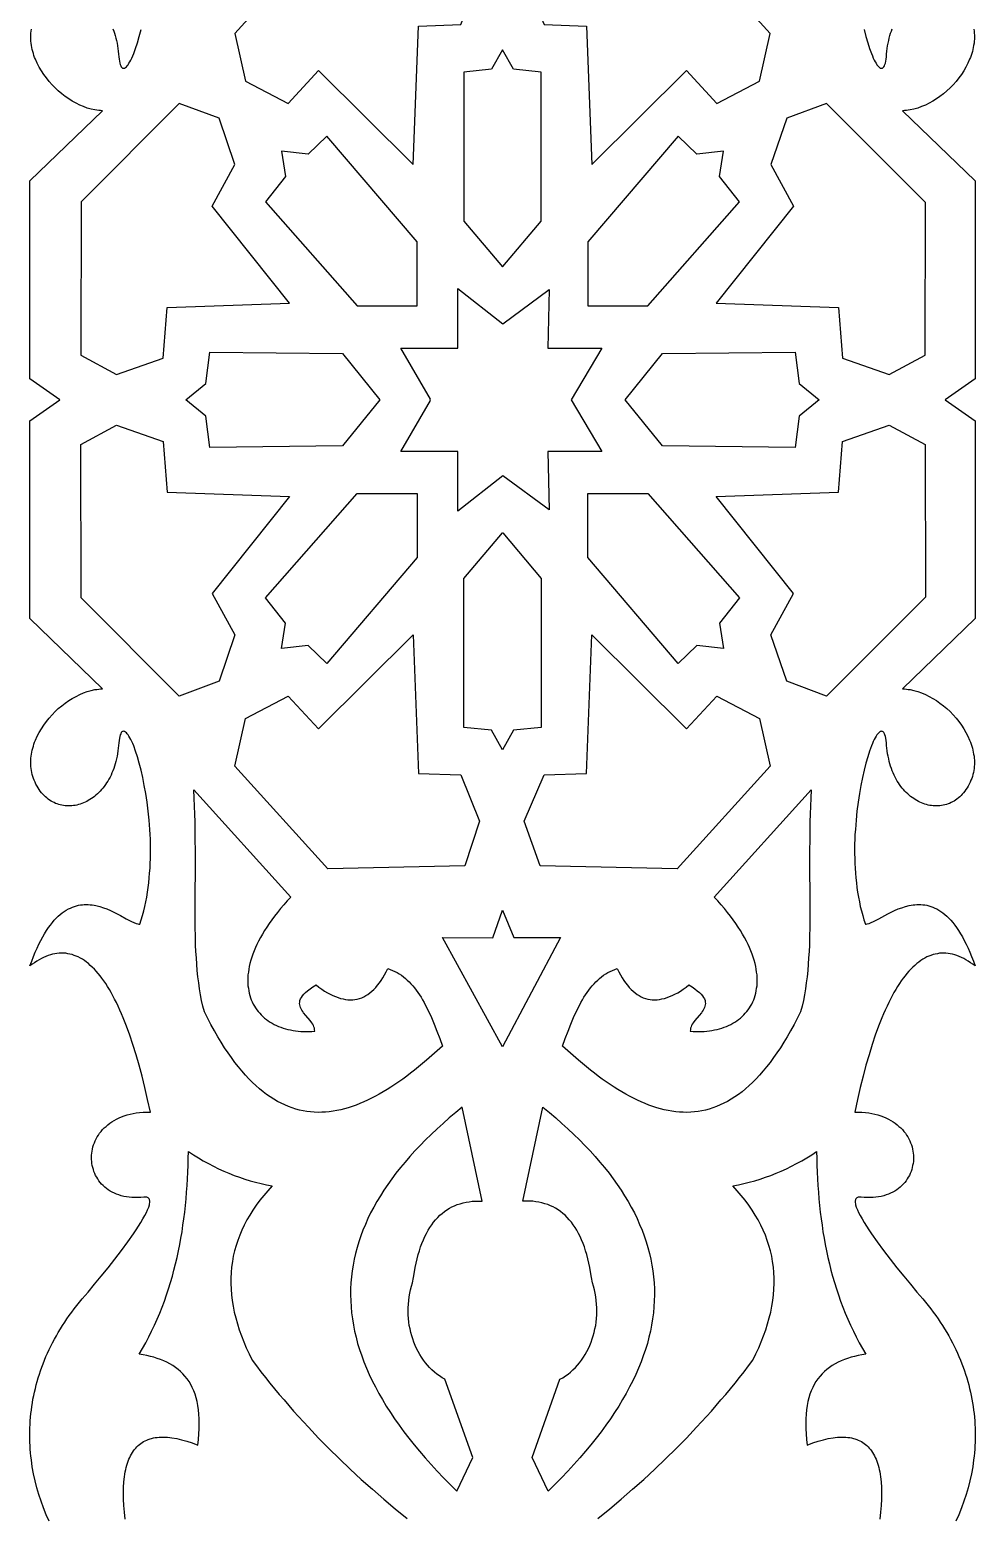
# Model space of a CAD drawing. Extents: x 205 to 285, y -198 to 197.
# Drawn here: x 205.2 to 285.2, y -94.6 to 31.3 of the extents above; entities that cross this region are included whole.
import ezdxf

# ---------------------------------------------------------------- set-up
doc = ezdxf.new("R2010")
doc.units = 0
doc.layers.add('LAYER_1', color=18, linetype='CONTINUOUS')

msp = doc.modelspace()

# ---------------------------------------------------------------- linework, layer by layer
at = {"layer": 'LAYER_1'}
for points in [[(241.66, 31.73), (243.22, 35.63), (242, 39.41), (230.41, 39.66), (222.54, 30.97), (223.44, 26.94), (227.04, 25.06), (229.62, 27.83), (237.61, 19.89), (238.06, 31.6)], [(247.01, 35.63), (248.69, 31.73), (252.29, 31.6), (252.74, 19.89), (260.73, 27.83), (263.31, 25.06), (266.91, 26.94), (267.81, 30.97), (259.94, 39.66), (248.35, 39.41)], [(241.89, 15.11), (245.18, 11.25), (245.19, 11.26), (248.46, 15.11), (248.46, 27.7), (246.1, 27.95), (245.17, 29.59), (244.25, 27.95), (241.89, 27.7)], [(216.8, 7.81), (227.15, 8.18), (220.62, 16.37), (222.54, 19.89), (221.19, 23.8), (217.81, 25.06), (209.52, 16.75), (209.49, 3.78), (212.52, 2.14), (216.46, 3.53)], [(263.26, 8.18), (273.61, 7.81), (273.95, 3.53), (277.89, 2.14), (280.93, 3.78), (280.96, 16.68), (272.6, 25.06), (269.23, 23.8), (267.88, 19.89), (269.79, 16.37)], [(232.89, 7.93), (237.95, 7.93), (237.95, 13.35), (230.3, 22.29), (228.72, 20.77), (226.47, 21.03), (226.81, 18.89), (225.12, 16.75)], [(252.4, 13.35), (252.4, 7.93), (257.46, 7.93), (265.23, 16.75), (263.54, 18.89), (263.88, 21.03), (261.63, 20.77), (260.05, 22.29)], [(239.06, 0), (239.08, 0.05), (236.56, 4.37), (241.4, 4.37), (241.4, 9.42), (245.2, 6.43), (249.11, 9.31), (249, 4.37), (253.58, 4.37), (250.98, 0), (253.58, -4.37), (249, -4.38), (249.11, -9.32), (245.2, -6.44), (241.4, -9.42), (241.4, -4.37), (236.56, -4.37), (239.08, -0.05)], [(218.37, 0), (220.06, 1.38), (220.4, 4.03), (231.65, 3.9), (234.8, 0), (231.65, -3.91), (220.4, -4.03), (220.06, -1.39)], [(255.55, 0), (258.7, 3.9), (269.95, 4.03), (270.29, 1.38), (271.98, 0), (270.29, -1.39), (269.95, -4.03), (258.7, -3.91)], [(216.8, -7.81), (227.15, -8.19), (220.62, -16.37), (222.54, -19.89), (221.19, -23.8), (217.81, -25.06), (209.52, -16.75), (209.49, -3.78), (212.52, -2.14), (216.46, -3.53)], [(263.26, -8.19), (273.61, -7.81), (273.95, -3.53), (277.89, -2.14), (280.93, -3.78), (280.96, -16.68), (272.6, -25.06), (269.23, -23.8), (267.88, -19.89), (269.79, -16.37)], [(232.89, -7.93), (237.95, -7.93), (237.95, -13.35), (230.3, -22.29), (228.72, -20.78), (226.47, -21.03), (226.81, -18.89), (225.12, -16.75)], [(252.4, -13.35), (252.4, -7.93), (257.46, -7.93), (265.23, -16.75), (263.54, -18.89), (263.88, -21.03), (261.63, -20.78), (260.05, -22.29)], [(241.89, -15.11), (245.18, -11.25), (245.19, -11.26), (248.46, -15.11), (248.46, -27.7), (246.1, -27.95), (245.17, -29.59), (244.25, -27.95), (241.89, -27.7)], [(241.66, -31.73), (243.22, -35.63), (242, -39.41), (230.41, -39.66), (222.54, -30.97), (223.44, -26.95), (227.04, -25.06), (229.62, -27.83), (237.61, -19.89), (238.06, -31.6)], [(247.01, -35.63), (248.69, -31.73), (252.29, -31.6), (252.74, -19.89), (260.73, -27.83), (263.31, -25.06), (266.91, -26.95), (267.81, -30.97), (259.94, -39.66), (248.35, -39.41)], [(219.95, -51.75), (219.83, -51.28), (219.72, -50.79), (219.63, -50.31), (219.54, -49.81), (219.47, -49.3), (219.41, -48.79), (219.35, -48.27), (219.3, -47.74), (219.27, -47.2), (219.23, -46.66), (219.21, -46.11), (219.19, -45.55), (219.17, -44.42), (219.16, -43.25), (219.19, -38.32), (219.18, -37.02), (219.16, -35.7), (219.14, -35.03), (219.12, -34.36), (219.09, -33.68), (219.05, -32.99), (227.26, -42.05), (226.96, -42.38), (226.67, -42.71), (226.39, -43.03), (226.13, -43.35), (225.89, -43.67), (225.66, -43.98), (225.44, -44.29), (225.23, -44.59), (225.04, -44.89), (224.86, -45.19), (224.7, -45.48), (224.54, -45.77), (224.4, -46.05), (224.28, -46.33), (224.16, -46.61), (224.06, -46.88), (223.96, -47.14), (223.88, -47.4), (223.81, -47.66), (223.75, -47.91), (223.71, -48.16), (223.67, -48.41), (223.64, -48.64), (223.63, -48.88), (223.62, -49.1), (223.63, -49.33), (223.64, -49.55), (223.67, -49.76), (223.7, -49.97), (223.74, -50.17), (223.79, -50.37), (223.85, -50.56), (223.92, -50.74), (224, -50.92), (224.09, -51.1), (224.18, -51.27), (224.28, -51.43), (224.39, -51.59), (224.51, -51.74), (224.63, -51.88), (224.76, -52.02), (224.9, -52.15), (225.04, -52.28), (225.2, -52.4), (225.35, -52.51), (225.52, -52.62), (225.69, -52.72), (225.86, -52.82), (226.04, -52.91), (226.23, -52.99), (226.42, -53.06), (226.62, -53.13), (226.82, -53.19), (227.02, -53.24), (227.23, -53.29), (227.45, -53.33), (227.66, -53.36), (227.89, -53.39), (228.11, -53.41), (228.34, -53.42), (228.57, -53.42), (228.81, -53.42), (229.05, -53.41), (229.29, -53.39), (229.28, -53.27), (229.26, -53.15), (229.22, -53.03), (229.18, -52.92), (229.12, -52.81), (229.05, -52.7), (228.89, -52.48), (228.53, -52.06), (228.35, -51.84), (228.28, -51.73), (228.2, -51.62), (228.14, -51.51), (228.09, -51.4), (228.05, -51.29), (228.02, -51.17), (228.01, -51.05), (228.02, -50.93), (228.04, -50.8), (228.09, -50.67), (228.16, -50.54), (228.25, -50.4), (228.37, -50.26), (228.51, -50.12), (228.69, -49.97), (228.89, -49.81), (229.13, -49.65), (229.4, -49.48), (229.64, -49.67), (229.88, -49.84), (230.12, -50), (230.36, -50.14), (230.59, -50.26), (230.81, -50.37), (231.04, -50.47), (231.26, -50.55), (231.47, -50.62), (231.68, -50.67), (231.89, -50.71), (232.1, -50.73), (232.3, -50.74), (232.5, -50.74), (232.69, -50.71), (232.89, -50.68), (233.07, -50.63), (233.26, -50.56), (233.44, -50.48), (233.62, -50.39), (233.79, -50.28), (233.96, -50.15), (234.13, -50.01), (234.29, -49.86), (234.45, -49.69), (234.61, -49.51), (234.76, -49.31), (234.91, -49.1), (235.06, -48.87), (235.2, -48.63), (235.34, -48.37), (235.47, -48.1), (235.68, -48.17), (235.88, -48.25), (236.07, -48.34), (236.26, -48.44), (236.44, -48.55), (236.62, -48.67), (236.79, -48.8), (236.96, -48.93), (237.12, -49.07), (237.28, -49.23), (237.43, -49.39), (237.58, -49.56), (237.73, -49.74), (237.87, -49.92), (238.01, -50.12), (238.15, -50.32), (238.28, -50.53), (238.41, -50.75), (238.54, -50.98), (238.67, -51.21), (238.91, -51.71), (239.16, -52.24), (239.39, -52.79), (239.62, -53.38), (239.86, -54), (240.09, -54.65), (239.41, -55.26), (238.74, -55.85), (238.07, -56.41), (237.73, -56.68), (237.4, -56.94), (237.07, -57.19), (236.73, -57.44), (236.4, -57.67), (236.07, -57.9), (235.74, -58.12), (235.41, -58.33), (235.08, -58.53), (234.75, -58.72), (234.42, -58.9), (234.09, -59.07), (233.76, -59.23), (233.43, -59.38), (233.11, -59.52), (232.78, -59.65), (232.46, -59.76), (232.13, -59.87), (231.81, -59.96), (231.49, -60.04), (231.16, -60.11), (230.84, -60.16), (230.52, -60.21), (230.2, -60.24), (229.88, -60.25), (229.57, -60.26), (229.25, -60.25), (228.93, -60.22), (228.62, -60.18), (228.3, -60.13), (227.99, -60.06), (227.68, -59.98), (227.37, -59.88), (227.06, -59.76), (226.75, -59.63), (226.44, -59.49), (226.13, -59.33), (225.83, -59.15), (225.52, -58.95), (225.22, -58.74), (224.92, -58.51), (224.61, -58.26), (224.31, -58), (224.01, -57.72), (223.71, -57.42), (223.42, -57.1), (223.12, -56.76), (222.83, -56.4), (222.53, -56.03), (222.24, -55.63), (221.95, -55.22), (221.66, -54.79), (221.37, -54.33), (221.08, -53.86), (220.8, -53.36), (220.51, -52.84), (220.23, -52.31)], [(263.09, -42.05), (271.3, -32.99), (271.26, -33.68), (271.23, -34.36), (271.21, -35.03), (271.19, -35.7), (271.17, -37.02), (271.16, -38.32), (271.19, -43.25), (271.18, -44.42), (271.16, -45.55), (271.14, -46.11), (271.12, -46.66), (271.08, -47.2), (271.05, -47.74), (271, -48.27), (270.94, -48.79), (270.88, -49.3), (270.81, -49.81), (270.72, -50.31), (270.63, -50.79), (270.52, -51.28), (270.4, -51.75), (270.12, -52.31), (269.84, -52.84), (269.55, -53.36), (269.27, -53.86), (268.98, -54.33), (268.69, -54.79), (268.4, -55.22), (268.11, -55.63), (267.82, -56.03), (267.52, -56.4), (267.23, -56.76), (266.93, -57.1), (266.64, -57.42), (266.34, -57.72), (266.04, -58), (265.74, -58.26), (265.44, -58.51), (265.13, -58.74), (264.83, -58.95), (264.52, -59.15), (264.22, -59.33), (263.91, -59.49), (263.6, -59.63), (263.29, -59.76), (262.98, -59.88), (262.67, -59.98), (262.36, -60.06), (262.05, -60.13), (261.73, -60.18), (261.42, -60.22), (261.1, -60.25), (260.78, -60.26), (260.47, -60.25), (260.15, -60.24), (259.83, -60.21), (259.51, -60.16), (259.19, -60.11), (258.86, -60.04), (258.54, -59.96), (258.22, -59.87), (257.89, -59.76), (257.57, -59.65), (257.24, -59.52), (256.92, -59.38), (256.59, -59.23), (256.26, -59.07), (255.93, -58.9), (255.6, -58.72), (255.27, -58.53), (254.94, -58.33), (254.61, -58.12), (254.28, -57.9), (253.95, -57.67), (253.62, -57.44), (253.28, -57.19), (252.95, -56.94), (252.62, -56.68), (252.28, -56.41), (251.61, -55.85), (250.94, -55.26), (250.26, -54.65), (250.49, -54), (250.73, -53.38), (250.96, -52.79), (251.19, -52.24), (251.44, -51.71), (251.68, -51.21), (251.81, -50.98), (251.94, -50.75), (252.07, -50.53), (252.2, -50.32), (252.34, -50.12), (252.48, -49.92), (252.62, -49.74), (252.77, -49.56), (252.92, -49.39), (253.07, -49.23), (253.23, -49.07), (253.39, -48.93), (253.56, -48.8), (253.73, -48.67), (253.91, -48.55), (254.09, -48.44), (254.28, -48.34), (254.47, -48.25), (254.67, -48.17), (254.88, -48.1), (255.01, -48.37), (255.15, -48.63), (255.29, -48.87), (255.44, -49.1), (255.59, -49.31), (255.74, -49.51), (255.9, -49.69), (256.06, -49.86), (256.22, -50.01), (256.39, -50.15), (256.56, -50.28), (256.73, -50.39), (256.91, -50.48), (257.09, -50.56), (257.28, -50.63), (257.46, -50.68), (257.66, -50.71), (257.85, -50.74), (258.05, -50.74), (258.25, -50.73), (258.46, -50.71), (258.67, -50.67), (258.88, -50.62), (259.1, -50.55), (259.31, -50.47), (259.54, -50.37), (259.76, -50.26), (260, -50.14), (260.23, -50), (260.47, -49.84), (260.71, -49.67), (260.95, -49.48), (261.22, -49.65), (261.46, -49.81), (261.66, -49.97), (261.84, -50.12), (261.98, -50.26), (262.1, -50.4), (262.19, -50.54), (262.26, -50.67), (262.31, -50.8), (262.33, -50.93), (262.34, -51.05), (262.33, -51.17), (262.3, -51.29), (262.26, -51.4), (262.21, -51.51), (262.15, -51.62), (262.08, -51.73), (262, -51.84), (261.82, -52.06), (261.46, -52.48), (261.3, -52.7), (261.23, -52.81), (261.17, -52.92), (261.13, -53.03), (261.09, -53.15), (261.07, -53.27), (261.06, -53.39), (261.3, -53.41), (261.54, -53.42), (261.78, -53.42), (262.01, -53.42), (262.24, -53.41), (262.46, -53.39), (262.69, -53.36), (262.9, -53.33), (263.12, -53.29), (263.33, -53.24), (263.53, -53.19), (263.73, -53.13), (263.93, -53.06), (264.12, -52.99), (264.31, -52.91), (264.49, -52.82), (264.66, -52.72), (264.83, -52.62), (265, -52.51), (265.15, -52.4), (265.31, -52.28), (265.45, -52.15), (265.59, -52.02), (265.72, -51.88), (265.84, -51.74), (265.96, -51.59), (266.07, -51.43), (266.17, -51.27), (266.26, -51.1), (266.35, -50.92), (266.43, -50.74), (266.5, -50.56), (266.56, -50.37), (266.61, -50.17), (266.65, -49.97), (266.68, -49.76), (266.71, -49.55), (266.72, -49.33), (266.73, -49.1), (266.72, -48.88), (266.71, -48.64), (266.68, -48.41), (266.64, -48.16), (266.6, -47.91), (266.54, -47.66), (266.47, -47.4), (266.39, -47.14), (266.3, -46.88), (266.19, -46.61), (266.07, -46.33), (265.95, -46.05), (265.81, -45.77), (265.65, -45.48), (265.49, -45.19), (265.31, -44.89), (265.12, -44.59), (264.91, -44.29), (264.69, -43.98), (264.46, -43.67), (264.22, -43.35), (263.96, -43.03), (263.68, -42.71), (263.39, -42.38)], [(240.11, -45.48), (244.36, -45.49), (245.18, -43.16), (246.14, -45.46), (250.07, -45.46), (245.18, -54.72)], [(240.31, -82.83), (240.07, -82.7), (239.84, -82.55), (239.62, -82.39), (239.41, -82.22), (239.21, -82.04), (239.01, -81.84), (238.82, -81.64), (238.65, -81.43), (238.48, -81.2), (238.32, -80.97), (238.17, -80.73), (238.03, -80.48), (237.9, -80.23), (237.78, -79.97), (237.67, -79.7), (237.58, -79.42), (237.49, -79.15), (237.41, -78.86), (237.35, -78.57), (237.29, -78.28), (237.25, -77.99), (237.22, -77.69), (237.2, -77.39), (237.19, -77.08), (237.19, -76.78), (237.21, -76.47), (237.24, -76.17), (237.28, -75.86), (237.33, -75.56), (237.4, -75.26), (237.48, -74.96), (237.57, -74.66), (237.65, -74.21), (237.72, -73.75), (237.79, -73.37), (237.87, -73), (237.96, -72.64), (238.05, -72.29), (238.15, -71.96), (238.25, -71.64), (238.36, -71.34), (238.48, -71.04), (238.61, -70.76), (238.74, -70.49), (238.88, -70.23), (239.03, -69.99), (239.19, -69.76), (239.35, -69.54), (239.52, -69.34), (239.69, -69.14), (239.88, -68.96), (240.07, -68.8), (240.26, -68.64), (240.47, -68.5), (240.68, -68.37), (240.9, -68.25), (241.12, -68.15), (241.35, -68.05), (241.59, -67.98), (241.84, -67.91), (242.09, -67.85), (242.35, -67.81), (242.62, -67.78), (242.89, -67.77), (243.17, -67.77), (243.46, -67.77), (241.77, -59.81), (241.22, -60.27), (240.67, -60.73), (240.15, -61.19), (239.64, -61.65), (239.14, -62.12), (238.67, -62.58), (238.21, -63.05), (237.76, -63.52), (237.34, -63.99), (236.93, -64.46), (236.54, -64.93), (236.16, -65.4), (235.81, -65.88), (235.47, -66.36), (235.14, -66.83), (234.84, -67.31), (234.55, -67.79), (234.28, -68.27), (234.02, -68.76), (233.79, -69.24), (233.57, -69.73), (233.37, -70.22), (233.18, -70.7), (233.02, -71.2), (232.87, -71.69), (232.74, -72.18), (232.62, -72.68), (232.53, -73.17), (232.45, -73.67), (232.39, -74.17), (232.35, -74.68), (232.32, -75.18), (232.32, -75.68), (232.33, -76.19), (232.36, -76.7), (232.41, -77.21), (232.47, -77.72), (232.56, -78.24), (232.66, -78.75), (232.78, -79.27), (232.92, -79.79), (233.08, -80.31), (233.26, -80.84), (233.45, -81.36), (233.67, -81.89), (233.9, -82.42), (234.15, -82.95), (234.42, -83.48), (234.71, -84.02), (235.02, -84.55), (235.34, -85.09), (235.69, -85.63), (236.05, -86.18), (236.44, -86.72), (236.84, -87.27), (237.26, -87.82), (237.7, -88.37), (238.16, -88.92), (238.64, -89.48), (239.14, -90.04), (239.66, -90.6), (240.19, -91.16), (240.75, -91.72), (241.32, -92.29), (242.67, -89.43)], [(250.04, -82.83), (250.28, -82.7), (250.51, -82.55), (250.73, -82.39), (250.94, -82.22), (251.14, -82.04), (251.34, -81.84), (251.53, -81.64), (251.7, -81.43), (251.87, -81.2), (252.03, -80.97), (252.18, -80.73), (252.32, -80.48), (252.45, -80.23), (252.57, -79.97), (252.68, -79.7), (252.77, -79.42), (252.86, -79.15), (252.94, -78.86), (253, -78.57), (253.06, -78.28), (253.1, -77.99), (253.13, -77.69), (253.15, -77.39), (253.16, -77.08), (253.16, -76.78), (253.14, -76.47), (253.11, -76.17), (253.07, -75.86), (253.02, -75.56), (252.95, -75.26), (252.87, -74.96), (252.78, -74.66), (252.7, -74.21), (252.63, -73.75), (252.56, -73.37), (252.48, -73), (252.39, -72.64), (252.3, -72.29), (252.2, -71.96), (252.1, -71.64), (251.99, -71.34), (251.87, -71.04), (251.74, -70.76), (251.61, -70.49), (251.47, -70.23), (251.32, -69.99), (251.16, -69.76), (251, -69.54), (250.83, -69.34), (250.66, -69.14), (250.47, -68.96), (250.28, -68.8), (250.09, -68.64), (249.88, -68.5), (249.67, -68.37), (249.45, -68.25), (249.23, -68.15), (249, -68.05), (248.76, -67.98), (248.51, -67.91), (248.26, -67.85), (248, -67.81), (247.73, -67.78), (247.46, -67.77), (247.18, -67.77), (246.89, -67.77), (248.58, -59.81), (249.14, -60.27), (249.68, -60.73), (250.2, -61.19), (250.71, -61.65), (251.21, -62.12), (251.68, -62.58), (252.14, -63.05), (252.59, -63.52), (253.01, -63.99), (253.42, -64.46), (253.81, -64.93), (254.19, -65.4), (254.54, -65.88), (254.88, -66.36), (255.21, -66.83), (255.51, -67.31), (255.8, -67.79), (256.07, -68.27), (256.33, -68.76), (256.56, -69.24), (256.78, -69.73), (256.98, -70.22), (257.17, -70.7), (257.34, -71.2), (257.48, -71.69), (257.62, -72.18), (257.73, -72.68), (257.82, -73.17), (257.9, -73.67), (257.96, -74.17), (258, -74.68), (258.03, -75.18), (258.03, -75.68), (258.02, -76.19), (257.99, -76.7), (257.94, -77.21), (257.88, -77.72), (257.79, -78.24), (257.69, -78.75), (257.57, -79.27), (257.43, -79.79), (257.27, -80.31), (257.09, -80.84), (256.9, -81.36), (256.68, -81.89), (256.45, -82.42), (256.2, -82.95), (255.93, -83.48), (255.64, -84.02), (255.33, -84.55), (255.01, -85.09), (254.66, -85.63), (254.3, -86.18), (253.91, -86.72), (253.51, -87.27), (253.09, -87.82), (252.65, -88.37), (252.19, -88.92), (251.71, -89.48), (251.21, -90.04), (250.69, -90.6), (250.16, -91.16), (249.6, -91.72), (249.03, -92.29), (247.68, -89.43)]]:
    msp.add_lwpolyline(points, close=True, dxfattribs=at)
for points in [[(206.82, -94.83), (206.57, -94.28), (206.34, -93.71), (206.13, -93.15), (205.94, -92.57), (205.78, -92), (205.63, -91.41), (205.5, -90.83), (205.39, -90.24), (205.31, -89.64), (205.27, -89.34), (205.24, -89.05), (205.22, -88.75), (205.2, -88.45), (205.19, -88.15), (205.18, -87.84), (205.18, -87.54), (205.18, -87.24), (205.19, -86.94), (205.2, -86.64), (205.22, -86.33), (205.24, -86.03), (205.28, -85.73), (205.31, -85.43), (205.35, -85.12), (205.4, -84.82), (205.45, -84.52), (205.51, -84.21), (205.58, -83.91), (205.65, -83.61), (205.73, -83.31), (205.81, -83.01), (205.9, -82.71), (205.99, -82.41), (206.09, -82.11), (206.2, -81.81), (206.31, -81.51), (206.43, -81.21), (206.55, -80.91), (206.68, -80.62), (206.82, -80.32), (206.96, -80.03), (207.11, -79.74), (207.26, -79.44), (207.43, -79.15), (207.59, -78.86), (207.77, -78.57), (207.95, -78.29), (208.13, -78), (208.32, -77.72), (208.52, -77.43), (208.73, -77.15), (208.94, -76.87), (209.16, -76.59), (209.38, -76.32), (209.61, -76.04), (210.12, -75.45), (210.66, -74.8), (211.22, -74.11), (211.8, -73.4), (212.37, -72.67), (212.93, -71.94), (213.46, -71.22), (213.95, -70.53), (214.18, -70.2), (214.39, -69.88), (214.58, -69.57), (214.75, -69.27), (214.91, -68.99), (215.04, -68.73), (215.15, -68.49), (215.24, -68.27), (215.3, -68.07), (215.32, -67.98), (215.33, -67.89), (215.34, -67.81), (215.33, -67.74), (215.32, -67.68), (215.3, -67.62), (215.28, -67.57), (215.24, -67.53), (215.2, -67.49), (215.15, -67.46), (215.08, -67.44), (215.01, -67.43), (214.93, -67.43), (214.84, -67.44), (214.57, -67.46), (214.31, -67.47), (214.06, -67.47), (213.82, -67.46), (213.58, -67.44), (213.35, -67.4), (213.13, -67.36), (212.92, -67.31), (212.72, -67.24), (212.52, -67.17), (212.34, -67.09), (212.16, -67), (211.99, -66.91), (211.82, -66.8), (211.67, -66.69), (211.53, -66.57), (211.39, -66.45), (211.26, -66.32), (211.14, -66.18), (211.03, -66.04), (210.93, -65.89), (210.84, -65.74), (210.75, -65.59), (210.68, -65.43), (210.61, -65.26), (210.56, -65.1), (210.51, -64.93), (210.47, -64.76), (210.44, -64.59), (210.42, -64.41), (210.4, -64.24), (210.4, -64.06), (210.41, -63.88), (210.42, -63.71), (210.45, -63.53), (210.48, -63.36), (210.52, -63.18), (210.58, -63.01), (210.64, -62.84), (210.71, -62.67), (210.79, -62.5), (210.88, -62.34), (210.98, -62.18), (211.09, -62.02), (211.21, -61.87), (211.34, -61.72), (211.48, -61.57), (211.63, -61.44), (211.78, -61.3), (211.95, -61.18), (212.13, -61.06), (212.32, -60.94), (212.52, -60.83), (212.73, -60.73), (212.95, -60.64), (213.17, -60.56), (213.41, -60.48), (213.66, -60.42), (213.92, -60.36), (214.19, -60.31), (214.47, -60.28), (214.76, -60.25), (215.06, -60.23), (215.38, -60.23), (215.15, -59.17), (214.92, -58.16), (214.68, -57.19), (214.43, -56.26), (214.17, -55.38), (213.91, -54.53), (213.64, -53.74), (213.37, -52.98), (213.09, -52.27), (212.94, -51.93), (212.8, -51.61), (212.66, -51.29), (212.51, -50.98), (212.36, -50.69), (212.21, -50.4), (212.06, -50.13), (211.91, -49.86), (211.75, -49.61), (211.6, -49.37), (211.44, -49.14), (211.28, -48.92), (211.12, -48.71), (210.96, -48.51), (210.8, -48.32), (210.64, -48.15), (210.47, -47.98), (210.3, -47.83), (210.14, -47.68), (209.97, -47.55), (209.8, -47.43), (209.63, -47.31), (209.46, -47.21), (209.28, -47.12), (209.11, -47.04), (208.93, -46.98), (208.75, -46.92), (208.58, -46.87), (208.4, -46.84), (208.22, -46.81), (208.04, -46.8), (207.85, -46.79), (207.67, -46.8), (207.48, -46.82), (207.3, -46.85), (207.11, -46.89), (206.92, -46.94), (206.73, -47), (206.54, -47.07), (206.35, -47.15), (206.16, -47.25), (205.97, -47.35), (205.78, -47.47), (205.58, -47.6), (205.38, -47.73), (205.19, -47.88), (205.34, -47.47), (205.49, -47.08), (205.64, -46.71), (205.8, -46.36), (205.95, -46.03), (206.11, -45.72), (206.27, -45.42), (206.43, -45.15), (206.59, -44.89), (206.76, -44.64), (206.92, -44.42), (207.09, -44.21), (207.25, -44.02), (207.42, -43.84), (207.59, -43.68), (207.76, -43.53), (207.93, -43.39), (208.1, -43.27), (208.27, -43.16), (208.44, -43.06), (208.61, -42.98), (208.78, -42.91), (208.95, -42.84), (209.12, -42.79), (209.29, -42.75), (209.46, -42.72), (209.63, -42.7), (209.79, -42.69), (209.96, -42.68), (210.13, -42.69), (210.29, -42.7), (210.45, -42.72), (210.62, -42.74), (210.78, -42.77), (211.1, -42.85), (211.41, -42.95), (211.71, -43.06), (212.01, -43.19), (212.3, -43.32), (212.57, -43.46), (212.84, -43.6), (213.34, -43.88), (213.78, -44.11), (213.98, -44.21), (214.17, -44.28), (214.33, -44.33), (214.41, -44.35), (214.48, -44.35), (214.6, -43.98), (214.72, -43.61), (214.82, -43.23), (214.91, -42.84), (215, -42.45), (215.07, -42.05), (215.14, -41.65), (215.2, -41.25), (215.25, -40.84), (215.29, -40.44), (215.32, -40.03), (215.35, -39.62), (215.37, -39.21), (215.39, -38.8), (215.39, -38.38), (215.39, -37.97), (215.39, -37.57), (215.38, -37.16), (215.36, -36.75), (215.34, -36.35), (215.28, -35.56), (215.2, -34.78), (215.1, -34.03), (214.99, -33.3), (214.87, -32.61), (214.73, -31.94), (214.59, -31.32), (214.44, -30.73), (214.29, -30.19), (214.13, -29.71), (213.97, -29.27), (213.89, -29.08), (213.81, -28.9), (213.73, -28.73), (213.65, -28.58), (213.57, -28.45), (213.5, -28.34), (213.43, -28.24), (213.35, -28.16), (213.28, -28.1), (213.22, -28.06), (213.15, -28.04), (213.09, -28.03), (213.03, -28.05), (212.98, -28.09), (212.92, -28.15), (212.88, -28.24), (212.83, -28.34), (212.79, -28.47), (212.76, -28.63), (212.73, -28.8), (212.7, -29.01), (212.68, -29.23), (212.66, -29.47), (212.63, -29.7), (212.6, -29.93), (212.56, -30.15), (212.52, -30.37), (212.47, -30.58), (212.41, -30.79), (212.35, -30.99), (212.28, -31.18), (212.21, -31.37), (212.13, -31.56), (212.05, -31.74), (211.97, -31.91), (211.88, -32.08), (211.78, -32.24), (211.68, -32.39), (211.58, -32.54), (211.48, -32.69), (211.37, -32.83), (211.26, -32.96), (211.14, -33.09), (211.02, -33.21), (210.9, -33.33), (210.78, -33.43), (210.65, -33.54), (210.53, -33.64), (210.4, -33.73), (210.27, -33.81), (210.13, -33.89), (210, -33.96), (209.86, -34.03), (209.72, -34.09), (209.58, -34.15), (209.44, -34.19), (209.3, -34.23), (209.16, -34.27), (209.02, -34.3), (208.88, -34.32), (208.74, -34.34), (208.6, -34.35), (208.46, -34.35), (208.32, -34.34), (208.18, -34.33), (208.04, -34.32), (207.9, -34.29), (207.76, -34.26), (207.63, -34.22), (207.49, -34.18), (207.36, -34.13), (207.23, -34.07), (207.1, -34), (206.98, -33.93), (206.85, -33.85), (206.73, -33.77), (206.61, -33.67), (206.5, -33.57), (206.39, -33.47), (206.28, -33.35), (206.17, -33.23), (206.07, -33.1), (205.97, -32.96), (205.88, -32.82), (205.79, -32.67), (205.7, -32.51), (205.62, -32.35), (205.55, -32.18), (205.49, -32.02), (205.43, -31.85), (205.38, -31.68), (205.35, -31.51), (205.31, -31.34), (205.29, -31.17), (205.27, -31), (205.26, -30.83), (205.26, -30.66), (205.27, -30.49), (205.28, -30.32), (205.3, -30.14), (205.32, -29.97), (205.35, -29.8), (205.39, -29.63), (205.43, -29.46), (205.48, -29.29), (205.53, -29.12), (205.59, -28.95), (205.66, -28.79), (205.8, -28.46), (205.97, -28.13), (206.16, -27.82), (206.36, -27.51), (206.58, -27.21), (206.81, -26.92), (207.06, -26.64), (207.32, -26.37), (207.59, -26.12), (207.88, -25.88), (208.17, -25.65), (208.47, -25.44), (208.77, -25.25), (209.09, -25.08), (209.4, -24.92), (209.72, -24.79), (210.04, -24.67), (210.37, -24.58), (210.69, -24.51), (210.85, -24.49), (211.01, -24.47), (211.17, -24.45), (211.33, -24.45), (205.19, -18.51), (205.19, -1.77), (207.73, 0), (205.19, 1.76), (205.19, 18.51), (211.33, 24.44), (211.17, 24.45), (211.01, 24.46), (210.85, 24.48), (210.69, 24.51), (210.37, 24.58), (210.04, 24.67), (209.72, 24.79), (209.4, 24.92), (209.09, 25.08), (208.77, 25.25), (208.47, 25.44), (208.17, 25.65), (207.88, 25.88), (207.59, 26.12), (207.32, 26.37), (207.06, 26.64), (206.81, 26.92), (206.58, 27.21), (206.36, 27.51), (206.16, 27.82), (205.97, 28.13), (205.8, 28.46), (205.66, 28.79), (205.59, 28.95), (205.53, 29.12), (205.48, 29.29), (205.43, 29.46), (205.39, 29.63), (205.35, 29.8), (205.32, 29.97), (205.3, 30.14), (205.28, 30.31), (205.27, 30.48), (205.26, 30.66), (205.26, 30.83), (205.27, 31), (205.29, 31.17), (205.31, 31.34)], [(212.21, 31.37), (212.28, 31.18), (212.35, 30.99), (212.41, 30.79), (212.47, 30.58), (212.52, 30.37), (212.56, 30.15), (212.6, 29.93), (212.63, 29.7), (212.66, 29.47), (212.68, 29.23), (212.7, 29), (212.73, 28.8), (212.76, 28.62), (212.79, 28.47), (212.83, 28.34), (212.88, 28.24), (212.92, 28.15), (212.98, 28.09), (213.03, 28.05), (213.09, 28.03), (213.15, 28.03), (213.22, 28.05), (213.28, 28.1), (213.35, 28.16), (213.43, 28.24), (213.5, 28.33), (213.57, 28.45), (213.65, 28.58), (213.73, 28.73), (213.81, 28.89), (213.89, 29.07), (213.97, 29.27), (214.13, 29.7), (214.29, 30.19), (214.44, 30.73), (214.59, 31.31)], [(285.05, 31.34), (285.07, 31.17), (285.09, 31), (285.1, 30.83), (285.1, 30.66), (285.1, 30.48), (285.08, 30.31), (285.07, 30.14), (285.04, 29.97), (285.01, 29.8), (284.98, 29.63), (284.93, 29.46), (284.88, 29.29), (284.83, 29.12), (284.77, 28.95), (284.7, 28.79), (284.56, 28.46), (284.39, 28.13), (284.21, 27.82), (284, 27.51), (283.78, 27.21), (283.55, 26.92), (283.3, 26.64), (283.04, 26.37), (282.77, 26.12), (282.49, 25.88), (282.19, 25.65), (281.89, 25.44), (281.59, 25.25), (281.28, 25.08), (280.96, 24.92), (280.64, 24.79), (280.32, 24.67), (279.99, 24.58), (279.67, 24.51), (279.51, 24.48), (279.35, 24.46), (279.19, 24.45), (279.03, 24.44), (285.17, 18.51), (285.17, 1.76), (282.63, 0), (285.17, -1.77), (285.17, -18.51), (279.03, -24.45), (279.19, -24.45), (279.35, -24.47), (279.51, -24.49), (279.67, -24.51), (279.99, -24.58), (280.32, -24.67), (280.64, -24.79), (280.96, -24.92), (281.28, -25.08), (281.59, -25.25), (281.89, -25.44), (282.19, -25.65), (282.49, -25.88), (282.77, -26.12), (283.04, -26.37), (283.3, -26.64), (283.55, -26.92), (283.78, -27.21), (284, -27.51), (284.21, -27.82), (284.39, -28.13), (284.56, -28.46), (284.7, -28.79), (284.77, -28.95), (284.83, -29.12), (284.88, -29.29), (284.93, -29.46), (284.98, -29.63), (285.01, -29.8), (285.04, -29.97), (285.07, -30.14), (285.08, -30.32), (285.1, -30.49), (285.1, -30.66), (285.1, -30.83), (285.09, -31), (285.07, -31.17), (285.05, -31.34), (285.02, -31.51), (284.98, -31.68), (284.93, -31.85), (284.88, -32.02), (284.81, -32.18), (284.74, -32.35), (284.66, -32.51), (284.58, -32.67), (284.48, -32.82), (284.39, -32.96), (284.29, -33.1), (284.19, -33.23), (284.08, -33.35), (283.98, -33.47), (283.86, -33.57), (283.75, -33.67), (283.63, -33.77), (283.51, -33.85), (283.38, -33.93), (283.26, -34), (283.13, -34.07), (283, -34.13), (282.87, -34.18), (282.73, -34.22), (282.6, -34.26), (282.46, -34.29), (282.32, -34.32), (282.19, -34.33), (282.05, -34.34), (281.91, -34.35), (281.76, -34.35), (281.62, -34.34), (281.48, -34.32), (281.34, -34.3), (281.2, -34.27), (281.06, -34.23), (280.92, -34.19), (280.78, -34.15), (280.64, -34.09), (280.5, -34.03), (280.37, -33.96), (280.23, -33.89), (280.1, -33.81), (279.97, -33.73), (279.84, -33.64), (279.71, -33.54), (279.58, -33.43), (279.46, -33.33), (279.34, -33.21), (279.22, -33.09), (279.1, -32.96), (278.99, -32.83), (278.88, -32.69), (278.78, -32.54), (278.68, -32.39), (278.58, -32.24), (278.49, -32.08), (278.4, -31.91), (278.31, -31.74), (278.23, -31.56), (278.15, -31.37), (278.08, -31.18), (278.01, -30.99), (277.95, -30.79), (277.9, -30.58), (277.85, -30.37), (277.8, -30.15), (277.76, -29.93), (277.73, -29.7), (277.7, -29.47), (277.68, -29.23), (277.66, -29.01), (277.64, -28.8), (277.61, -28.63), (277.57, -28.47), (277.53, -28.34), (277.49, -28.24), (277.44, -28.15), (277.39, -28.09), (277.33, -28.05), (277.27, -28.03), (277.21, -28.04), (277.14, -28.06), (277.08, -28.1), (277.01, -28.16), (276.94, -28.24), (276.86, -28.34), (276.79, -28.45), (276.71, -28.58), (276.63, -28.73), (276.55, -28.9), (276.47, -29.08), (276.39, -29.27), (276.23, -29.71), (276.08, -30.19), (275.92, -30.73), (275.77, -31.32), (275.63, -31.94), (275.49, -32.61), (275.37, -33.3), (275.26, -34.03), (275.16, -34.78), (275.09, -35.56), (275.03, -36.35), (275, -36.75), (274.99, -37.16), (274.97, -37.57), (274.97, -37.97), (274.97, -38.38), (274.98, -38.8), (274.99, -39.21), (275.01, -39.62), (275.04, -40.03), (275.07, -40.44), (275.12, -40.84), (275.17, -41.25), (275.22, -41.65), (275.29, -42.05), (275.37, -42.45), (275.45, -42.84), (275.54, -43.23), (275.65, -43.61), (275.76, -43.98), (275.88, -44.35), (275.95, -44.35), (276.03, -44.33), (276.2, -44.28), (276.38, -44.21), (276.58, -44.11), (277.02, -43.88), (277.52, -43.6), (277.79, -43.46), (278.07, -43.32), (278.35, -43.19), (278.65, -43.06), (278.95, -42.95), (279.27, -42.85), (279.58, -42.77), (279.74, -42.74), (279.91, -42.72), (280.07, -42.7), (280.24, -42.69), (280.4, -42.68), (280.57, -42.69), (280.74, -42.7), (280.91, -42.72), (281.07, -42.75), (281.24, -42.79), (281.41, -42.84), (281.58, -42.91), (281.75, -42.98), (281.92, -43.06), (282.09, -43.16), (282.26, -43.27), (282.43, -43.39), (282.6, -43.53), (282.77, -43.68), (282.94, -43.84), (283.11, -44.02), (283.27, -44.21), (283.44, -44.42), (283.6, -44.64), (283.77, -44.89), (283.93, -45.15), (284.09, -45.42), (284.25, -45.72), (284.41, -46.03), (284.57, -46.36), (284.72, -46.71), (284.87, -47.08), (285.03, -47.47), (285.17, -47.88), (284.98, -47.73), (284.78, -47.6), (284.59, -47.47), (284.39, -47.35), (284.2, -47.25), (284.01, -47.15), (283.82, -47.07), (283.63, -47), (283.44, -46.94), (283.25, -46.89), (283.06, -46.85), (282.88, -46.82), (282.69, -46.8), (282.51, -46.79), (282.33, -46.8), (282.15, -46.81), (281.97, -46.84), (281.79, -46.87), (281.61, -46.92), (281.43, -46.98), (281.25, -47.04), (281.08, -47.12), (280.91, -47.21), (280.73, -47.31), (280.56, -47.43), (280.39, -47.55), (280.22, -47.68), (280.06, -47.83), (279.89, -47.98), (279.73, -48.15), (279.56, -48.32), (279.4, -48.51), (279.24, -48.71), (279.08, -48.92), (278.92, -49.14), (278.77, -49.37), (278.61, -49.61), (278.46, -49.86), (278.3, -50.13), (278.15, -50.4), (278, -50.69), (277.85, -50.98), (277.71, -51.29), (277.56, -51.61), (277.42, -51.93), (277.27, -52.27), (276.99, -52.98), (276.72, -53.74), (276.45, -54.53), (276.19, -55.38), (275.93, -56.26), (275.69, -57.19), (275.44, -58.16), (275.21, -59.17), (274.98, -60.23), (275.29, -60.23), (275.59, -60.25), (275.88, -60.28), (276.16, -60.31), (276.43, -60.36), (276.69, -60.42), (276.94, -60.48), (277.18, -60.56), (277.41, -60.64), (277.62, -60.73), (277.83, -60.83), (278.03, -60.94), (278.22, -61.06), (278.4, -61.18), (278.57, -61.3), (278.72, -61.44), (278.87, -61.57), (279.01, -61.72), (279.14, -61.87), (279.26, -62.02), (279.37, -62.18), (279.47, -62.34), (279.56, -62.5), (279.64, -62.67), (279.71, -62.84), (279.78, -63.01), (279.83, -63.18), (279.87, -63.36), (279.9, -63.53), (279.93, -63.71), (279.94, -63.88), (279.95, -64.06), (279.95, -64.24), (279.94, -64.41), (279.91, -64.59), (279.88, -64.76), (279.84, -64.93), (279.8, -65.1), (279.74, -65.26), (279.67, -65.43), (279.6, -65.59), (279.51, -65.74), (279.42, -65.89), (279.32, -66.04), (279.21, -66.18), (279.09, -66.32), (278.96, -66.45), (278.82, -66.57), (278.68, -66.69), (278.53, -66.8), (278.36, -66.91), (278.19, -67), (278.01, -67.09), (277.83, -67.17), (277.63, -67.24), (277.43, -67.31), (277.22, -67.36), (277, -67.4), (276.77, -67.44), (276.53, -67.46), (276.29, -67.47), (276.04, -67.47), (275.78, -67.46), (275.51, -67.44), (275.42, -67.43), (275.34, -67.43), (275.27, -67.44), (275.21, -67.46), (275.15, -67.49), (275.11, -67.53), (275.07, -67.57), (275.05, -67.62), (275.03, -67.68), (275.02, -67.74), (275.01, -67.81), (275.02, -67.89), (275.03, -67.98), (275.05, -68.07), (275.11, -68.27), (275.2, -68.49), (275.31, -68.73), (275.44, -68.99), (275.6, -69.27), (275.77, -69.57), (275.97, -69.88), (276.18, -70.2), (276.4, -70.53), (276.89, -71.22), (277.42, -71.94), (277.98, -72.67), (278.55, -73.4), (279.13, -74.11), (279.69, -74.8), (280.23, -75.45), (280.74, -76.04), (280.97, -76.32), (281.19, -76.59), (281.41, -76.87), (281.62, -77.15), (281.83, -77.43), (282.03, -77.72), (282.22, -78), (282.4, -78.29), (282.58, -78.57), (282.76, -78.86), (282.93, -79.15), (283.09, -79.44), (283.24, -79.74), (283.39, -80.03), (283.53, -80.32), (283.67, -80.62), (283.8, -80.91), (283.92, -81.21), (284.04, -81.51), (284.15, -81.81), (284.26, -82.11), (284.36, -82.41), (284.45, -82.71), (284.54, -83.01), (284.62, -83.31), (284.7, -83.61), (284.77, -83.91), (284.84, -84.21), (284.9, -84.52), (284.95, -84.82), (285, -85.12), (285.04, -85.43), (285.08, -85.73), (285.11, -86.03), (285.13, -86.33), (285.15, -86.64), (285.16, -86.94), (285.17, -87.24), (285.18, -87.54), (285.17, -87.84), (285.16, -88.15), (285.15, -88.45), (285.13, -88.75), (285.11, -89.05), (285.08, -89.34), (285.04, -89.64), (284.96, -90.24), (284.85, -90.83), (284.72, -91.41), (284.57, -92), (284.41, -92.57), (284.22, -93.15), (284.01, -93.71), (283.78, -94.28), (283.53, -94.83)], [(275.77, 31.31), (275.92, 30.73), (276.08, 30.19), (276.23, 29.7), (276.39, 29.27), (276.47, 29.07), (276.55, 28.89), (276.63, 28.73), (276.71, 28.58), (276.79, 28.45), (276.86, 28.33), (276.94, 28.24), (277.01, 28.16), (277.08, 28.1), (277.14, 28.05), (277.21, 28.03), (277.27, 28.03), (277.33, 28.05), (277.39, 28.09), (277.44, 28.15), (277.49, 28.24), (277.53, 28.34), (277.57, 28.47), (277.61, 28.62), (277.64, 28.8), (277.66, 29), (277.68, 29.23), (277.7, 29.47), (277.73, 29.7), (277.76, 29.93), (277.8, 30.15), (277.85, 30.37), (277.9, 30.58), (277.95, 30.79), (278.01, 30.99), (278.08, 31.18), (278.15, 31.37)], [(213.24, -94.67), (213.18, -94.08), (213.13, -93.51), (213.11, -92.97), (213.1, -92.45), (213.11, -91.97), (213.14, -91.5), (213.19, -91.07), (213.22, -90.86), (213.26, -90.66), (213.3, -90.47), (213.34, -90.28), (213.39, -90.1), (213.44, -89.92), (213.5, -89.75), (213.57, -89.59), (213.63, -89.44), (213.71, -89.29), (213.78, -89.15), (213.87, -89.02), (213.95, -88.89), (214.04, -88.77), (214.14, -88.65), (214.24, -88.54), (214.34, -88.44), (214.45, -88.35), (214.57, -88.26), (214.68, -88.18), (214.81, -88.1), (214.94, -88.03), (215.07, -87.97), (215.2, -87.92), (215.35, -87.87), (215.49, -87.83), (215.64, -87.79), (215.8, -87.76), (215.96, -87.74), (216.12, -87.73), (216.29, -87.72), (216.47, -87.72), (216.65, -87.72), (216.83, -87.73), (217.02, -87.75), (217.21, -87.78), (217.61, -87.84), (218.02, -87.94), (218.46, -88.06), (218.91, -88.21), (219.39, -88.39), (219.44, -87.91), (219.49, -87.45), (219.51, -87.01), (219.52, -86.58), (219.51, -86.18), (219.49, -85.79), (219.46, -85.42), (219.4, -85.06), (219.34, -84.72), (219.26, -84.4), (219.16, -84.09), (219.05, -83.8), (218.93, -83.53), (218.8, -83.27), (218.65, -83.02), (218.49, -82.78), (218.31, -82.57), (218.13, -82.36), (217.93, -82.17), (217.72, -81.99), (217.5, -81.82), (217.27, -81.66), (217.03, -81.52), (216.78, -81.39), (216.52, -81.27), (216.25, -81.16), (215.97, -81.06), (215.68, -80.97), (215.38, -80.89), (215.07, -80.82), (214.76, -80.76), (214.44, -80.71), (214.72, -80.22), (214.99, -79.74), (215.25, -79.24), (215.49, -78.75), (215.73, -78.25), (215.96, -77.75), (216.17, -77.24), (216.37, -76.73), (216.57, -76.21), (216.75, -75.7), (216.92, -75.18), (217.09, -74.65), (217.24, -74.12), (217.38, -73.59), (217.52, -73.06), (217.64, -72.52), (217.76, -71.98), (217.87, -71.44), (217.97, -70.9), (218.06, -70.35), (218.14, -69.8), (218.22, -69.25), (218.29, -68.69), (218.35, -68.13), (218.4, -67.57), (218.45, -67.01), (218.49, -66.44), (218.52, -65.87), (218.55, -65.31), (218.57, -64.73), (218.59, -64.16), (218.6, -63.58), (219.02, -63.85), (219.44, -64.11), (219.86, -64.36), (220.29, -64.59), (220.72, -64.81), (221.15, -65.02), (221.59, -65.22), (222.03, -65.41), (222.47, -65.59), (222.92, -65.75), (223.37, -65.9), (223.83, -66.04), (224.29, -66.17), (224.75, -66.28), (225.22, -66.39), (225.69, -66.48), (225.32, -66.88), (224.97, -67.28), (224.65, -67.69), (224.34, -68.1), (224.06, -68.52), (223.79, -68.94), (223.55, -69.36), (223.32, -69.79), (223.12, -70.22), (222.94, -70.65), (222.77, -71.09), (222.63, -71.53), (222.5, -71.98), (222.4, -72.43), (222.32, -72.88), (222.25, -73.34), (222.21, -73.8), (222.19, -74.27), (222.19, -74.74), (222.21, -75.22), (222.24, -75.69), (222.3, -76.18), (222.38, -76.66), (222.48, -77.15), (222.6, -77.64), (222.74, -78.14), (222.9, -78.64), (223.08, -79.15), (223.28, -79.66), (223.5, -80.17), (223.74, -80.69), (224, -81.21), (224.37, -81.7), (224.74, -82.19), (225.12, -82.68), (225.5, -83.16), (225.89, -83.64), (226.29, -84.11), (226.69, -84.58), (227.09, -85.05), (227.5, -85.52), (227.91, -85.98), (228.75, -86.89), (229.61, -87.8), (230.49, -88.69), (231.38, -89.56), (232.29, -90.43), (233.22, -91.29), (234.17, -92.13), (235.13, -92.96), (236.1, -93.79), (237.1, -94.6)], [(253.25, -94.6), (254.25, -93.79), (255.22, -92.96), (256.18, -92.13), (257.13, -91.29), (258.06, -90.43), (258.97, -89.56), (259.86, -88.69), (260.74, -87.8), (261.6, -86.89), (262.44, -85.98), (262.85, -85.52), (263.26, -85.05), (263.66, -84.58), (264.06, -84.11), (264.46, -83.64), (264.85, -83.16), (265.23, -82.68), (265.61, -82.19), (265.98, -81.7), (266.35, -81.21), (266.61, -80.69), (266.85, -80.17), (267.07, -79.66), (267.27, -79.15), (267.45, -78.64), (267.61, -78.14), (267.75, -77.64), (267.87, -77.15), (267.97, -76.66), (268.05, -76.18), (268.11, -75.69), (268.14, -75.22), (268.16, -74.74), (268.16, -74.27), (268.14, -73.8), (268.1, -73.34), (268.03, -72.88), (267.95, -72.43), (267.85, -71.98), (267.72, -71.53), (267.58, -71.09), (267.42, -70.65), (267.23, -70.22), (267.03, -69.79), (266.8, -69.36), (266.56, -68.94), (266.29, -68.52), (266.01, -68.1), (265.7, -67.69), (265.38, -67.28), (265.03, -66.88), (264.66, -66.48), (265.13, -66.39), (265.6, -66.28), (266.06, -66.17), (266.52, -66.04), (266.98, -65.9), (267.43, -65.75), (267.88, -65.59), (268.32, -65.41), (268.76, -65.22), (269.2, -65.02), (269.63, -64.81), (270.06, -64.59), (270.49, -64.36), (270.92, -64.11), (271.34, -63.85), (271.75, -63.58), (271.76, -64.16), (271.78, -64.73), (271.8, -65.31), (271.83, -65.87), (271.86, -66.44), (271.9, -67.01), (271.95, -67.57), (272, -68.13), (272.06, -68.69), (272.13, -69.25), (272.21, -69.8), (272.29, -70.35), (272.38, -70.9), (272.48, -71.44), (272.59, -71.98), (272.71, -72.52), (272.83, -73.06), (272.97, -73.59), (273.11, -74.12), (273.27, -74.65), (273.43, -75.18), (273.6, -75.7), (273.78, -76.21), (273.98, -76.73), (274.18, -77.24), (274.39, -77.75), (274.62, -78.25), (274.86, -78.75), (275.1, -79.24), (275.36, -79.74), (275.63, -80.22), (275.91, -80.71), (275.59, -80.76), (275.28, -80.82), (274.97, -80.89), (274.67, -80.97), (274.38, -81.06), (274.1, -81.16), (273.83, -81.27), (273.57, -81.39), (273.32, -81.52), (273.08, -81.66), (272.85, -81.82), (272.63, -81.99), (272.42, -82.17), (272.22, -82.36), (272.04, -82.57), (271.86, -82.78), (271.7, -83.02), (271.55, -83.27), (271.42, -83.53), (271.3, -83.8), (271.19, -84.09), (271.09, -84.4), (271.01, -84.72), (270.95, -85.06), (270.89, -85.42), (270.86, -85.79), (270.84, -86.18), (270.83, -86.58), (270.84, -87.01), (270.86, -87.45), (270.91, -87.91), (270.96, -88.39), (271.44, -88.21), (271.89, -88.06), (272.33, -87.94), (272.74, -87.84), (273.14, -87.78), (273.33, -87.75), (273.52, -87.73), (273.71, -87.72), (273.88, -87.72), (274.06, -87.72), (274.23, -87.73), (274.39, -87.74), (274.55, -87.76), (274.71, -87.79), (274.86, -87.83), (275, -87.87), (275.15, -87.92), (275.28, -87.97), (275.42, -88.03), (275.54, -88.1), (275.67, -88.18), (275.78, -88.26), (275.9, -88.35), (276.01, -88.44), (276.11, -88.54), (276.21, -88.65), (276.31, -88.77), (276.4, -88.89), (276.49, -89.02), (276.57, -89.15), (276.64, -89.29), (276.72, -89.44), (276.78, -89.59), (276.85, -89.75), (276.91, -89.92), (276.96, -90.1), (277.01, -90.28), (277.05, -90.47), (277.09, -90.66), (277.13, -90.86), (277.16, -91.07), (277.21, -91.5), (277.24, -91.97), (277.25, -92.45), (277.24, -92.97), (277.22, -93.51), (277.17, -94.08), (277.11, -94.67)]]:
    msp.add_lwpolyline(points, dxfattribs=at)

doc.saveas('drawing.dxf')
